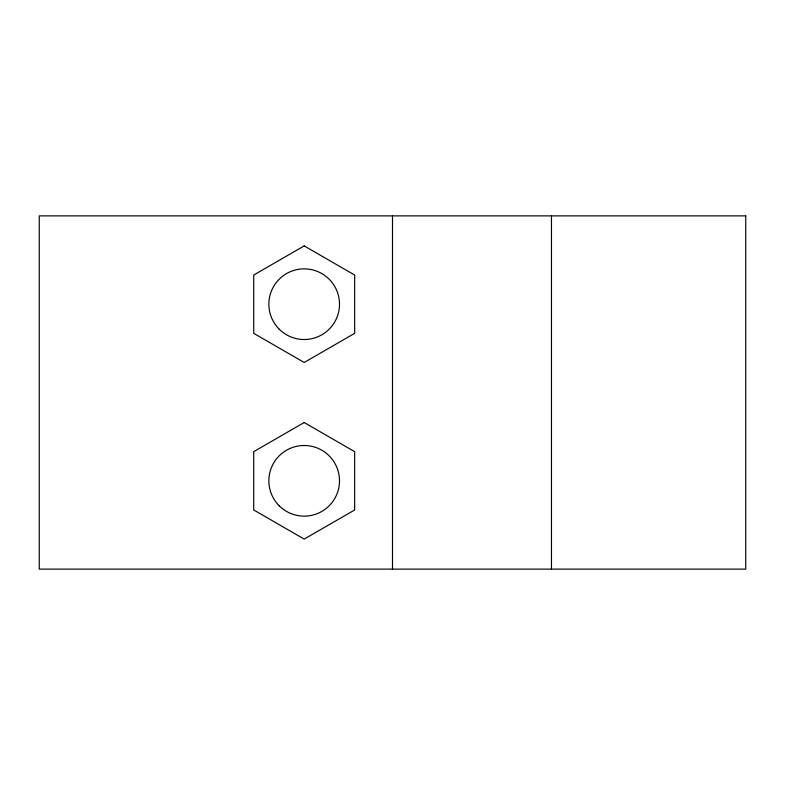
<?xml version="1.0" encoding="UTF-8"?>
<svg xmlns="http://www.w3.org/2000/svg" width="785" height="785" viewBox="0 0 785 785"><rect width="100%" height="100%" fill="white"/><g stroke="black" fill="none" stroke-linecap="round" stroke-linejoin="round"><path stroke-width="1.18" d="M551.462 215.875L551.462 569.125M392.5 215.875L392.5 569.125M304.188 245.901L253.712 275.044L253.712 333.331L304.188 362.474L354.663 333.331L354.663 275.044L304.188 245.901M304.188 422.526L253.712 451.669L253.712 509.956L304.188 539.099L354.663 509.956L354.663 451.669L304.188 422.526M745.75 215.875L39.25 215.875L39.25 569.125L745.75 569.125L745.75 215.875M279.205 329.17A35.325 35.325 0 0 0 338.306 313.333A35.325 35.325 0 0 0 295.042 270.069A35.325 35.325 0 0 0 279.205 329.17M279.205 505.795A35.325 35.325 0 0 0 338.306 489.958A35.325 35.325 0 0 0 295.042 446.694A35.325 35.325 0 0 0 279.205 505.795"/></g></svg>
